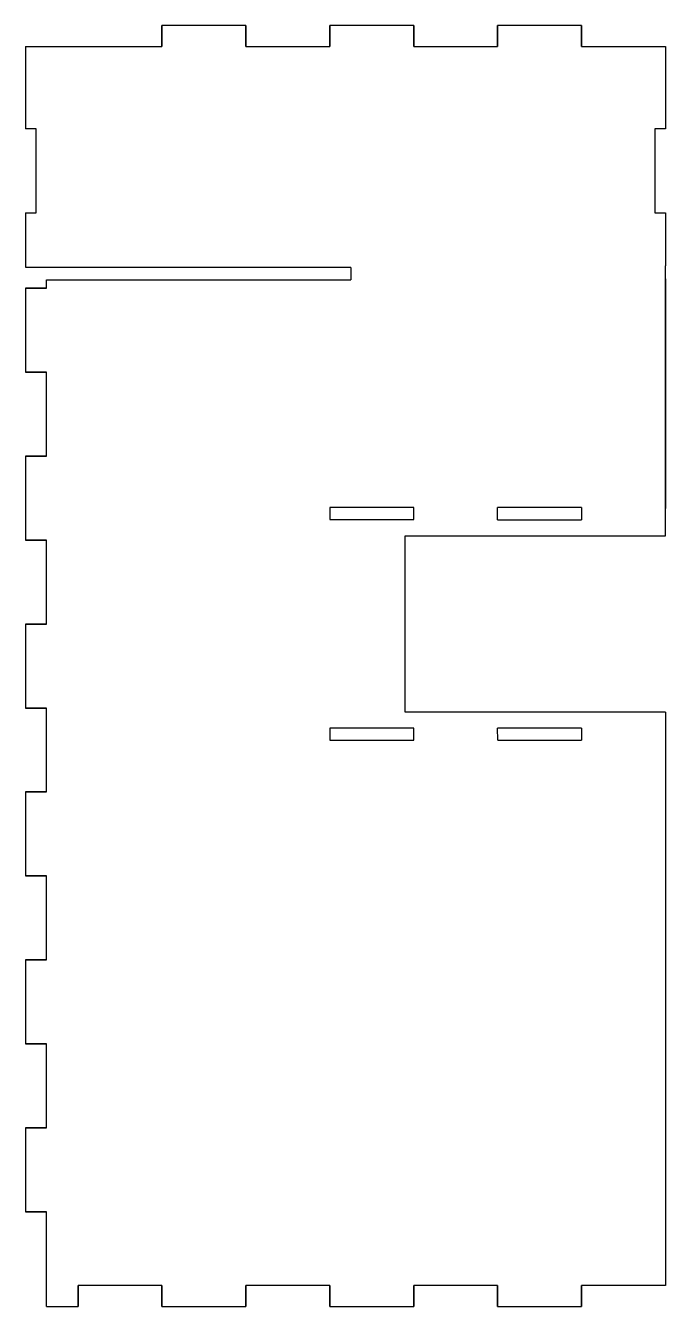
# Model space of a CAD drawing. Header units: millimetres. Extents: x 14 to 299, y 10 to 579.
import ezdxf

# ---------------------------------------------------------------- set-up
doc = ezdxf.new("R2010")
doc.units = ezdxf.units.MM
doc.layers.get('0').update_dxf_attribs({"lineweight": 25, "true_color": 0xffffff})

msp = doc.modelspace()

# ---------------------------------------------------------------- linework, layer by layer
for p, q in [((112.33, 579.29), (74.97, 579.29)), ((74.97, 579.29), (74.97, 569.95)), ((74.97, 569.95), (74.97, 579.29)), ((112.33, 579.29), (112.33, 569.95)), ((112.33, 569.95), (112.33, 579.29)), ((187.05, 579.29), (149.69, 579.29)), ((149.69, 579.29), (149.69, 569.95)), ((149.69, 569.95), (149.69, 579.29)), ((187.05, 579.29), (187.05, 569.95)), ((187.05, 569.95), (187.05, 579.29)), ((261.77, 579.29), (224.41, 579.29)), ((224.41, 579.29), (224.41, 569.95)), ((224.41, 569.95), (224.41, 579.29)), ((261.77, 579.29), (261.77, 569.95)), ((261.77, 569.95), (261.77, 579.29)), ((14.25, 569.95), (14.25, 533.31)), ((14.25, 569.95), (74.97, 569.95)), ((112.33, 569.95), (149.69, 569.95)), ((187.05, 569.95), (224.41, 569.95)), ((261.77, 569.95), (299.13, 569.95)), ((299.13, 569.95), (299.13, 533.31)), ((18.92, 533.31), (14.25, 533.31)), ((18.92, 495.95), (18.92, 533.31)), ((299.13, 533.31), (294.46, 533.31)), ((294.46, 533.31), (294.46, 495.95)), ((14.25, 495.95), (14.25, 471.88)), ((14.25, 495.95), (18.92, 495.95)), ((294.46, 495.95), (299.13, 495.95)), ((299.13, 495.95), (299.13, 472.44)), ((14.25, 471.88), (23.59, 471.88)), ((23.59, 471.88), (23.59, 471.73)), ((159.02, 471.73), (23.59, 471.73)), ((159.02, 471.73), (159.02, 466.23)), ((299.13, 361.66), (299.13, 472.44)), ((23.59, 462.52), (14.25, 462.52)), ((14.25, 462.52), (14.25, 425.16)), ((14.25, 462.52), (23.59, 462.52)), ((23.59, 462.52), (23.59, 466.23)), ((23.59, 466.23), (159.02, 466.23)), ((299.13, 466.65), (299.13, 364.47)), ((23.59, 425.16), (14.25, 425.16)), ((14.25, 425.16), (23.59, 425.16)), ((23.59, 387.8), (23.59, 425.16)), ((23.59, 387.8), (14.25, 387.8)), ((14.25, 387.8), (14.25, 350.44)), ((14.25, 387.8), (23.59, 387.8)), ((187.05, 364.88), (149.69, 364.88)), ((149.69, 364.88), (149.73, 359.53)), ((187.09, 359.53), (187.05, 364.88)), ((261.77, 364.88), (224.41, 364.88)), ((224.41, 359.38), (224.41, 364.88)), ((261.77, 364.88), (261.77, 359.38)), ((149.73, 359.53), (187.09, 359.53)), ((224.41, 359.38), (261.77, 359.38)), ((299.13, 352.32), (299.13, 364.47)), ((23.59, 350.44), (14.25, 350.44)), ((14.25, 350.44), (23.59, 350.44)), ((23.59, 313.08), (23.59, 350.44)), ((183.31, 352.32), (299.13, 352.32)), ((183.31, 273.87), (183.31, 352.32)), ((23.59, 313.08), (14.25, 313.08)), ((14.25, 313.08), (14.25, 275.72)), ((14.25, 313.08), (23.59, 313.08)), ((23.59, 275.72), (14.25, 275.72)), ((14.25, 275.72), (23.59, 275.72)), ((23.59, 238.36), (23.59, 275.72)), ((299.13, 273.87), (183.31, 273.87)), ((299.13, 273.87), (299.13, 18.87)), ((187.05, 266.81), (149.69, 266.81)), ((149.69, 266.81), (149.73, 261.46)), ((187.09, 261.46), (187.05, 266.81)), ((261.77, 266.81), (224.41, 266.81)), ((224.45, 261.46), (224.41, 266.81)), ((261.77, 266.81), (261.81, 261.46)), ((149.73, 261.46), (187.09, 261.46)), ((224.45, 261.46), (261.81, 261.46)), ((23.59, 238.36), (14.25, 238.36)), ((14.25, 238.36), (14.25, 201)), ((14.25, 238.36), (23.59, 238.36)), ((23.59, 201), (14.25, 201)), ((14.25, 201), (23.59, 201)), ((23.59, 163.64), (23.59, 201)), ((23.59, 163.64), (14.25, 163.64)), ((14.25, 163.64), (14.25, 126.28)), ((14.25, 163.64), (23.59, 163.64)), ((23.59, 126.28), (14.25, 126.28)), ((14.25, 126.28), (23.59, 126.28)), ((23.59, 88.92), (23.59, 126.28)), ((23.59, 88.92), (14.25, 88.92)), ((14.25, 88.92), (14.25, 51.56)), ((14.25, 88.92), (23.59, 88.92)), ((23.59, 51.56), (14.25, 51.56)), ((14.25, 51.56), (23.59, 51.56)), ((23.59, 9.53), (23.59, 51.56)), ((74.97, 18.87), (37.61, 18.87)), ((37.61, 18.87), (37.61, 9.53)), ((37.61, 9.53), (37.61, 18.87)), ((74.97, 18.87), (74.97, 9.53)), ((74.97, 9.53), (74.97, 18.87)), ((149.69, 18.87), (112.33, 18.87)), ((112.33, 18.87), (112.33, 9.53)), ((112.33, 9.53), (112.33, 18.87)), ((149.69, 18.87), (149.69, 9.53)), ((149.69, 9.53), (149.69, 18.87)), ((224.41, 18.87), (187.05, 18.87)), ((187.05, 18.87), (187.05, 9.53)), ((187.05, 9.53), (187.05, 18.87)), ((224.41, 18.87), (224.41, 9.53)), ((224.41, 9.53), (224.41, 18.87)), ((299.13, 18.87), (261.77, 18.87)), ((261.77, 18.87), (261.77, 9.53)), ((261.77, 9.53), (261.77, 18.87)), ((23.59, 9.53), (37.61, 9.53)), ((74.97, 9.53), (112.33, 9.53)), ((149.69, 9.53), (187.05, 9.53)), ((224.41, 9.53), (261.77, 9.53))]:
    msp.add_line(p, q)

doc.saveas('drawing.dxf')
